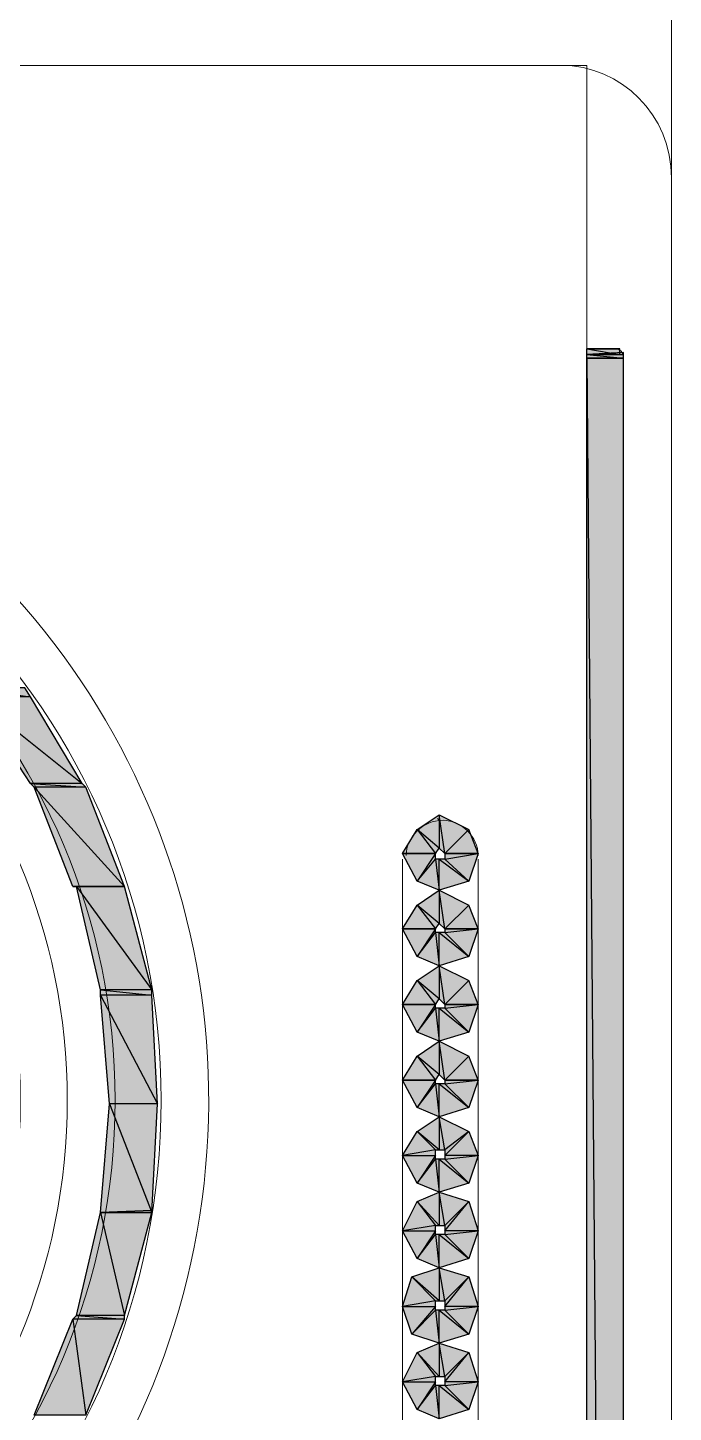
# Model space of a CAD drawing. Header units: millimetres. Extents: x 53 to 176, y -29 to 32.
# Drawn here: x 115.612 to 116.102, y -10.488 to -9.438 of the extents above; entities that cross this region are included whole.
import ezdxf

# ---------------------------------------------------------------- set-up
doc = ezdxf.new("R2010")
doc.units = ezdxf.units.MM
doc.layers.add('15 - Quadro de medição', color=6, linetype='Continuous')

msp = doc.modelspace()

# ---------------------------------------------------------------- hatches: boundary and pattern name
at = {"layer": '15 - Quadro de medição', "true_color": 0x000007}
h = msp.add_hatch(color=7, dxfattribs=at)
h.paths.add_polyline_path([(116.061, -9.6815), (116.0359, -9.6815)])
h.paths.add_polyline_path([(116.0359, -9.6815), (116.061, -9.6815), (116.0596, -9.6815)])
h.paths.add_polyline_path([(116.061, -9.6815), (116.0596, -9.6815), (116.0359, -9.6815)])
h.paths.add_polyline_path([(116.061, -9.6815), (116.0359, -9.6815), (116.0568, -9.6815)])
h = msp.add_hatch(color=7, dxfattribs=at)
h.paths.add_polyline_path([(116.061, -9.6815), (116.0359, -9.6815), (116.061, -9.6857)])
h.paths.add_polyline_path([(116.0359, -9.6815), (116.061, -9.6857), (116.0359, -9.6857)])
h = msp.add_hatch(color=7, dxfattribs=at)
h.paths.add_polyline_path([(116.0638, -9.6857), (116.0359, -9.6857)])
h.paths.add_polyline_path([(116.0359, -9.6857), (116.0638, -9.6857), (116.0638, -9.6843)])
h.paths.add_polyline_path([(116.0638, -9.6857), (116.0638, -9.6843), (116.0359, -9.6857)])
h.paths.add_polyline_path([(116.0638, -9.6857), (116.0359, -9.6857), (116.061, -9.6857)])
h = msp.add_hatch(color=7, dxfattribs=at)
h.paths.add_polyline_path([(116.0638, -9.6857), (116.0359, -9.6857), (116.0638, -9.6885)])
h.paths.add_polyline_path([(116.0359, -9.6857), (116.0638, -9.6885), (116.0359, -9.6885)])
h.paths.add_polyline_path([(116.0638, -9.6885), (116.0359, -9.6885)])
h.paths.add_polyline_path([(116.0359, -9.6885), (116.0638, -9.6885)])
h.paths.add_polyline_path([(116.0638, -9.6885), (116.0359, -9.6885)])
h.paths.add_polyline_path([(116.0638, -9.6885), (116.0359, -9.6885)])
h = msp.add_hatch(color=7, dxfattribs=at)
h.paths.add_polyline_path([(116.0638, -9.6885), (116.0359, -9.6885), (116.0638, -13.0324)])
h.paths.add_polyline_path([(116.0359, -9.6885), (116.0638, -13.0324), (116.0359, -13.0324)])
h = msp.add_hatch(color=7, dxfattribs=at)
h.paths.add_polyline_path([(115.6099, -9.9386), (115.5638, -9.9386), (115.6141, -9.9455)])
h.paths.add_polyline_path([(115.5638, -9.9386), (115.6141, -9.9455), (115.5708, -9.9455)])
h = msp.add_hatch(color=7, dxfattribs=at)
h.paths.add_polyline_path([(115.6141, -9.9455), (115.5708, -9.9455), (115.6532, -10.0112)])
h.paths.add_polyline_path([(115.5708, -9.9455), (115.6532, -10.0112), (115.6141, -10.0112)])
h = msp.add_hatch(color=7, dxfattribs=at)
h.paths.add_polyline_path([(115.6532, -10.0112), (115.6141, -10.0112), (115.656, -10.014)])
h.paths.add_polyline_path([(115.6141, -10.0112), (115.656, -10.014), (115.6169, -10.014)])
h = msp.add_hatch(color=7, dxfattribs=at)
h.paths.add_polyline_path([(115.656, -10.014), (115.6169, -10.014), (115.6853, -10.0894)])
h.paths.add_polyline_path([(115.6169, -10.014), (115.6853, -10.0894), (115.6462, -10.0894)])
h = msp.add_hatch(color=7, dxfattribs=at)
h.paths.add_polyline_path([(115.9535, -10.0643), (115.9465, -10.0461), (115.9283, -10.0643)])
h.paths.add_polyline_path([(115.9465, -10.0461), (115.9283, -10.0643), (115.9241, -10.0349)])
h.paths.add_polyline_path([(115.9283, -10.0643), (115.9241, -10.0349), (115.9241, -10.0601)])
h.paths.add_polyline_path([(115.9241, -10.0349), (115.9241, -10.0601), (115.9074, -10.0461)])
h.paths.add_polyline_path([(115.9241, -10.0601), (115.9074, -10.0461), (115.9213, -10.0643)])
h.paths.add_polyline_path([(115.9074, -10.0461), (115.9213, -10.0643), (115.8962, -10.0643)])
h = msp.add_hatch(color=7, dxfattribs=at)
h.paths.add_polyline_path([(115.8962, -10.0643), (115.9213, -10.0643), (115.9074, -10.0852)])
h.paths.add_polyline_path([(115.9213, -10.0643), (115.9074, -10.0852), (115.9213, -10.0685)])
h.paths.add_polyline_path([(115.9074, -10.0852), (115.9213, -10.0685), (115.9241, -10.0922)])
h.paths.add_polyline_path([(115.9213, -10.0685), (115.9241, -10.0922), (115.9241, -10.0685)])
h.paths.add_polyline_path([(115.9241, -10.0922), (115.9241, -10.0685), (115.9465, -10.0852)])
h.paths.add_polyline_path([(115.9241, -10.0685), (115.9465, -10.0852), (115.9283, -10.0685)])
h.paths.add_polyline_path([(115.9465, -10.0852), (115.9283, -10.0685), (115.9535, -10.0643)])
h.paths.add_polyline_path([(115.9283, -10.0685), (115.9535, -10.0643), (115.9283, -10.0643)])
h = msp.add_hatch(color=7, dxfattribs=at)
h.paths.add_polyline_path([(115.6853, -10.0894), (115.649, -10.0894), (115.7062, -10.1676)])
h.paths.add_polyline_path([(115.649, -10.0894), (115.7062, -10.1676), (115.6671, -10.1676)])
h = msp.add_hatch(color=7, dxfattribs=at)
h.paths.add_polyline_path([(115.9535, -10.1215), (115.9465, -10.1034), (115.9283, -10.1215)])
h.paths.add_polyline_path([(115.9465, -10.1034), (115.9283, -10.1215), (115.9241, -10.0922)])
h.paths.add_polyline_path([(115.9283, -10.1215), (115.9241, -10.0922), (115.9241, -10.1173)])
h.paths.add_polyline_path([(115.9241, -10.0922), (115.9241, -10.1173), (115.9074, -10.1034)])
h.paths.add_polyline_path([(115.9241, -10.1173), (115.9074, -10.1034), (115.9213, -10.1215)])
h.paths.add_polyline_path([(115.9074, -10.1034), (115.9213, -10.1215), (115.8962, -10.1215)])
h = msp.add_hatch(color=7, dxfattribs=at)
h.paths.add_polyline_path([(115.8962, -10.1215), (115.9213, -10.1215), (115.9074, -10.1425)])
h.paths.add_polyline_path([(115.9213, -10.1215), (115.9074, -10.1425), (115.9213, -10.1243)])
h.paths.add_polyline_path([(115.9074, -10.1425), (115.9213, -10.1243), (115.9241, -10.1495)])
h.paths.add_polyline_path([(115.9213, -10.1243), (115.9241, -10.1495), (115.9241, -10.1243)])
h.paths.add_polyline_path([(115.9241, -10.1495), (115.9241, -10.1243), (115.9465, -10.1425)])
h.paths.add_polyline_path([(115.9241, -10.1243), (115.9465, -10.1425), (115.9283, -10.1243)])
h.paths.add_polyline_path([(115.9465, -10.1425), (115.9283, -10.1243), (115.9535, -10.1215)])
h.paths.add_polyline_path([(115.9283, -10.1243), (115.9535, -10.1215), (115.9283, -10.1215)])
h = msp.add_hatch(color=7, dxfattribs=at)
h.paths.add_polyline_path([(115.9535, -10.1788), (115.9465, -10.1606), (115.9283, -10.1788)])
h.paths.add_polyline_path([(115.9465, -10.1606), (115.9283, -10.1788), (115.9241, -10.1495)])
h.paths.add_polyline_path([(115.9283, -10.1788), (115.9241, -10.1495), (115.9241, -10.1746)])
h.paths.add_polyline_path([(115.9241, -10.1495), (115.9241, -10.1746), (115.9074, -10.1606)])
h.paths.add_polyline_path([(115.9241, -10.1746), (115.9074, -10.1606), (115.9213, -10.1788)])
h.paths.add_polyline_path([(115.9074, -10.1606), (115.9213, -10.1788), (115.8962, -10.1788)])
h = msp.add_hatch(color=7, dxfattribs=at)
h.paths.add_polyline_path([(115.7062, -10.1676), (115.6671, -10.1676), (115.7062, -10.1718)])
h.paths.add_polyline_path([(115.6671, -10.1676), (115.7062, -10.1718), (115.6671, -10.1718)])
h = msp.add_hatch(color=7, dxfattribs=at)
h.paths.add_polyline_path([(115.7062, -10.1718), (115.6671, -10.1718), (115.7104, -10.2542)])
h.paths.add_polyline_path([(115.6671, -10.1718), (115.7104, -10.2542), (115.6741, -10.2542)])
h = msp.add_hatch(color=7, dxfattribs=at)
h.paths.add_polyline_path([(115.8962, -10.1788), (115.9213, -10.1788), (115.9074, -10.1997)])
h.paths.add_polyline_path([(115.9213, -10.1788), (115.9074, -10.1997), (115.9213, -10.1816)])
h.paths.add_polyline_path([(115.9074, -10.1997), (115.9213, -10.1816), (115.9241, -10.2067)])
h.paths.add_polyline_path([(115.9213, -10.1816), (115.9241, -10.2067), (115.9241, -10.1816)])
h.paths.add_polyline_path([(115.9241, -10.2067), (115.9241, -10.1816), (115.9465, -10.1997)])
h.paths.add_polyline_path([(115.9241, -10.1816), (115.9465, -10.1997), (115.9283, -10.1816)])
h.paths.add_polyline_path([(115.9465, -10.1997), (115.9283, -10.1816), (115.9535, -10.1788)])
h.paths.add_polyline_path([(115.9283, -10.1816), (115.9535, -10.1788), (115.9283, -10.1788)])
h = msp.add_hatch(color=7, dxfattribs=at)
h.paths.add_polyline_path([(115.9535, -10.2361), (115.9465, -10.2179), (115.9283, -10.2361)])
h.paths.add_polyline_path([(115.9465, -10.2179), (115.9283, -10.2361), (115.9241, -10.2067)])
h.paths.add_polyline_path([(115.9283, -10.2361), (115.9241, -10.2067), (115.9241, -10.2319)])
h.paths.add_polyline_path([(115.9241, -10.2067), (115.9241, -10.2319), (115.9074, -10.2179)])
h.paths.add_polyline_path([(115.9241, -10.2319), (115.9074, -10.2179), (115.9213, -10.2361)])
h.paths.add_polyline_path([(115.9074, -10.2179), (115.9213, -10.2361), (115.8962, -10.2361)])
h = msp.add_hatch(color=7, dxfattribs=at)
h.paths.add_polyline_path([(115.8962, -10.2361), (115.9213, -10.2361), (115.9074, -10.257)])
h.paths.add_polyline_path([(115.9213, -10.2361), (115.9074, -10.257), (115.9213, -10.2389)])
h.paths.add_polyline_path([(115.9074, -10.257), (115.9213, -10.2389), (115.9241, -10.264)])
h.paths.add_polyline_path([(115.9213, -10.2389), (115.9241, -10.264), (115.9241, -10.2389)])
h.paths.add_polyline_path([(115.9241, -10.264), (115.9241, -10.2389), (115.9465, -10.257)])
h.paths.add_polyline_path([(115.9241, -10.2389), (115.9465, -10.257), (115.9283, -10.2389)])
h.paths.add_polyline_path([(115.9465, -10.257), (115.9283, -10.2389), (115.9535, -10.2361)])
h.paths.add_polyline_path([(115.9283, -10.2389), (115.9535, -10.2361), (115.9283, -10.2361)])
h = msp.add_hatch(color=7, dxfattribs=at)
h.paths.add_polyline_path([(115.7104, -10.2542), (115.6741, -10.2542), (115.7062, -10.3366)])
h.paths.add_polyline_path([(115.6741, -10.2542), (115.7062, -10.3366), (115.6671, -10.3366)])
h = msp.add_hatch(color=7, dxfattribs=at)
h.paths.add_polyline_path([(115.9465, -10.3143), (115.9283, -10.2961), (115.9535, -10.2933)])
h.paths.add_polyline_path([(115.9283, -10.2961), (115.9535, -10.2933), (115.9283, -10.2933)])
h.paths.add_polyline_path([(115.9535, -10.2933), (115.9283, -10.2933), (115.9465, -10.2752)])
h.paths.add_polyline_path([(115.9283, -10.2933), (115.9465, -10.2752), (115.9283, -10.2891)])
h.paths.add_polyline_path([(115.9465, -10.2752), (115.9283, -10.2891), (115.9241, -10.264)])
h.paths.add_polyline_path([(115.9283, -10.2891), (115.9241, -10.264), (115.9241, -10.2891)])
h.paths.add_polyline_path([(115.9241, -10.264), (115.9241, -10.2891), (115.9074, -10.2752)])
h.paths.add_polyline_path([(115.9241, -10.2891), (115.9074, -10.2752), (115.9213, -10.2891)])
h.paths.add_polyline_path([(115.9074, -10.2752), (115.9213, -10.2891), (115.8962, -10.2933)])
h.paths.add_polyline_path([(115.9213, -10.2891), (115.8962, -10.2933), (115.9213, -10.2933)])
h.paths.add_polyline_path([(115.8962, -10.2933), (115.9213, -10.2933), (115.9074, -10.3143)])
h.paths.add_polyline_path([(115.9213, -10.2933), (115.9074, -10.3143), (115.9213, -10.2961)])
h.paths.add_polyline_path([(115.9074, -10.3143), (115.9213, -10.2961), (115.9241, -10.3213)])
h.paths.add_polyline_path([(115.9213, -10.2961), (115.9241, -10.3213), (115.9241, -10.2961)])
h.paths.add_polyline_path([(115.9241, -10.3213), (115.9241, -10.2961), (115.9465, -10.3143)])
h.paths.add_polyline_path([(115.9241, -10.2961), (115.9465, -10.3143), (115.9283, -10.2961)])
h = msp.add_hatch(color=7, dxfattribs=at)
h.paths.add_polyline_path([(115.9465, -10.3715), (115.9283, -10.3534), (115.9535, -10.3506)])
h.paths.add_polyline_path([(115.9283, -10.3534), (115.9535, -10.3506), (115.9283, -10.3506)])
h.paths.add_polyline_path([(115.9535, -10.3506), (115.9283, -10.3506), (115.9465, -10.3282)])
h.paths.add_polyline_path([(115.9283, -10.3506), (115.9465, -10.3282), (115.9283, -10.3464)])
h.paths.add_polyline_path([(115.9465, -10.3282), (115.9283, -10.3464), (115.9241, -10.3213)])
h.paths.add_polyline_path([(115.9283, -10.3464), (115.9241, -10.3213), (115.9241, -10.3464)])
h.paths.add_polyline_path([(115.9241, -10.3213), (115.9241, -10.3464), (115.9074, -10.3282)])
h.paths.add_polyline_path([(115.9241, -10.3464), (115.9074, -10.3282), (115.9213, -10.3464)])
h.paths.add_polyline_path([(115.9074, -10.3282), (115.9213, -10.3464), (115.8962, -10.3506)])
h.paths.add_polyline_path([(115.9213, -10.3464), (115.8962, -10.3506), (115.9213, -10.3506)])
h.paths.add_polyline_path([(115.8962, -10.3506), (115.9213, -10.3506), (115.9074, -10.3715)])
h.paths.add_polyline_path([(115.9213, -10.3506), (115.9074, -10.3715), (115.9213, -10.3534)])
h.paths.add_polyline_path([(115.9074, -10.3715), (115.9213, -10.3534), (115.9241, -10.3785)])
h.paths.add_polyline_path([(115.9213, -10.3534), (115.9241, -10.3785), (115.9241, -10.3534)])
h.paths.add_polyline_path([(115.9241, -10.3785), (115.9241, -10.3534), (115.9465, -10.3715)])
h.paths.add_polyline_path([(115.9241, -10.3534), (115.9465, -10.3715), (115.9283, -10.3534)])
h = msp.add_hatch(color=7, dxfattribs=at)
h.paths.add_polyline_path([(115.6671, -10.3366), (115.7062, -10.3366), (115.7062, -10.3352)])
h.paths.add_polyline_path([(115.7062, -10.3366), (115.7062, -10.3352), (115.6671, -10.3366)])
h = msp.add_hatch(color=7, dxfattribs=at)
h.paths.add_polyline_path([(115.7062, -10.3366), (115.6671, -10.3366), (115.6853, -10.4148)])
h.paths.add_polyline_path([(115.6671, -10.3366), (115.6853, -10.4148), (115.649, -10.4148)])
h = msp.add_hatch(color=7, dxfattribs=at)
h.paths.add_polyline_path([(115.9465, -10.4288), (115.9283, -10.4107), (115.9535, -10.4079)])
h.paths.add_polyline_path([(115.9283, -10.4107), (115.9535, -10.4079), (115.9283, -10.4079)])
h.paths.add_polyline_path([(115.9535, -10.4079), (115.9283, -10.4079), (115.9465, -10.3855)])
h.paths.add_polyline_path([(115.9283, -10.4079), (115.9465, -10.3855), (115.9283, -10.4037)])
h.paths.add_polyline_path([(115.9465, -10.3855), (115.9283, -10.4037), (115.9241, -10.3785)])
h.paths.add_polyline_path([(115.9283, -10.4037), (115.9241, -10.3785), (115.9241, -10.4037)])
h.paths.add_polyline_path([(115.9241, -10.3785), (115.9241, -10.4037), (115.9032, -10.3855)])
h.paths.add_polyline_path([(115.9241, -10.4037), (115.9032, -10.3855), (115.9213, -10.4037)])
h.paths.add_polyline_path([(115.9032, -10.3855), (115.9213, -10.4037), (115.8962, -10.4079)])
h.paths.add_polyline_path([(115.9213, -10.4037), (115.8962, -10.4079), (115.9213, -10.4079)])
h.paths.add_polyline_path([(115.8962, -10.4079), (115.9213, -10.4079), (115.9032, -10.4288)])
h.paths.add_polyline_path([(115.9213, -10.4079), (115.9032, -10.4288), (115.9213, -10.4107)])
h.paths.add_polyline_path([(115.9032, -10.4288), (115.9213, -10.4107), (115.9241, -10.4358)])
h.paths.add_polyline_path([(115.9213, -10.4107), (115.9241, -10.4358), (115.9241, -10.4107)])
h.paths.add_polyline_path([(115.9241, -10.4358), (115.9241, -10.4107), (115.9465, -10.4288)])
h.paths.add_polyline_path([(115.9241, -10.4107), (115.9465, -10.4288), (115.9283, -10.4107)])
h = msp.add_hatch(color=7, dxfattribs=at)
h.paths.add_polyline_path([(115.6853, -10.4176), (115.6462, -10.4176), (115.656, -10.4903)])
h.paths.add_polyline_path([(115.6462, -10.4176), (115.656, -10.4903), (115.6169, -10.4903)])
h = msp.add_hatch(color=7, dxfattribs=at)
h.paths.add_polyline_path([(115.6853, -10.4148), (115.649, -10.4148), (115.6853, -10.4176)])
h.paths.add_polyline_path([(115.649, -10.4148), (115.6853, -10.4176), (115.6462, -10.4176)])
h = msp.add_hatch(color=7, dxfattribs=at)
h.paths.add_polyline_path([(115.9465, -10.4861), (115.9283, -10.4679), (115.9535, -10.4651)])
h.paths.add_polyline_path([(115.9283, -10.4679), (115.9535, -10.4651), (115.9283, -10.4651)])
h.paths.add_polyline_path([(115.9535, -10.4651), (115.9283, -10.4651), (115.9465, -10.4428)])
h.paths.add_polyline_path([(115.9283, -10.4651), (115.9465, -10.4428), (115.9283, -10.4609)])
h.paths.add_polyline_path([(115.9465, -10.4428), (115.9283, -10.4609), (115.9241, -10.4358)])
h.paths.add_polyline_path([(115.9283, -10.4609), (115.9241, -10.4358), (115.9241, -10.4609)])
h.paths.add_polyline_path([(115.9241, -10.4358), (115.9241, -10.4609), (115.9074, -10.4428)])
h.paths.add_polyline_path([(115.9241, -10.4609), (115.9074, -10.4428), (115.9213, -10.4609)])
h.paths.add_polyline_path([(115.9074, -10.4428), (115.9213, -10.4609), (115.8962, -10.4651)])
h.paths.add_polyline_path([(115.9213, -10.4609), (115.8962, -10.4651), (115.9213, -10.4651)])
h.paths.add_polyline_path([(115.8962, -10.4651), (115.9213, -10.4651), (115.9074, -10.4861)])
h.paths.add_polyline_path([(115.9213, -10.4651), (115.9074, -10.4861), (115.9213, -10.4679)])
h.paths.add_polyline_path([(115.9074, -10.4861), (115.9213, -10.4679), (115.9241, -10.4931)])
h.paths.add_polyline_path([(115.9213, -10.4679), (115.9241, -10.4931), (115.9241, -10.4679)])
h.paths.add_polyline_path([(115.9241, -10.4931), (115.9241, -10.4679), (115.9465, -10.4861)])
h.paths.add_polyline_path([(115.9241, -10.4679), (115.9465, -10.4861), (115.9283, -10.4679)])

# ---------------------------------------------------------------- linework, layer by layer
at = {"layer": '15 - Quadro de medição', "color": 7, "linetype": 'Continuous', "lineweight": 20, "true_color": 0x000007}
for points in [[(114.248, -9.3282), (116.1001, -9.3282), (116.1001, -13.0324), (114.248, -13.0324)], [(116.1001, -9.3282), (117.9522, -9.3282), (117.9522, -13.0324), (116.1001, -13.0324)]]:
    msp.add_lwpolyline(points, close=True, dxfattribs=at)
for points in [[(114.3193, -9.4664), (116.0359, -9.4664), (116.0359, -13.0324), (114.3123, -13.0324), (114.3109, -13.031), (114.248, -13.0324)], [(114.3332, -9.4664), (116.0135, -9.4664), (116.0135, -9.4664)], [(116.1001, -9.553), (116.1001, -13.0324), (114.248, -13.0324), (114.248, -9.553)], [(117.9522, -9.553), (117.9522, -13.0324), (116.1001, -13.0324), (116.1001, -9.553)], [(116.0568, -9.6815), (116.0359, -9.6815), (116.0359, -9.6815)], [(116.0359, -13.0324), (116.0638, -13.0324), (116.0638, -9.6885)], [(115.9241, -10.0391), (115.9227, -10.0377), (115.9227, -10.0377)], [(115.8962, -10.0685), (115.8962, -10.9763), (115.8962, -10.9763)], [(115.9535, -10.9763), (115.9535, -10.0685), (115.9535, -10.0685)]]:
    msp.add_lwpolyline(points, dxfattribs=at)
at = {"layer": '15 - Quadro de medição', "color": 7, "linetype": 'Continuous', "lineweight": -2, "true_color": 0x000007}
for points in [[(116.0359, -9.6815), (116.0568, -9.6815), (116.0568, -9.6815)], [(116.0568, -9.6815), (116.0568, -9.6815), (116.0359, -9.6815)], [(116.061, -9.6815), (116.0359, -9.6815)], [(116.0359, -9.6815), (116.061, -9.6815), (116.0596, -9.6815)], [(116.061, -9.6815), (116.0596, -9.6815), (116.0359, -9.6815)], [(116.061, -9.6815), (116.0359, -9.6815), (116.0568, -9.6815)], [(116.061, -9.6815), (116.0359, -9.6815), (116.061, -9.6857)], [(116.0359, -9.6815), (116.061, -9.6857), (116.0359, -9.6857)], [(116.0359, -9.6857), (116.0638, -9.6857), (116.0638, -9.6843)], [(116.0638, -9.6857), (116.0638, -9.6843), (116.0359, -9.6857)], [(116.0638, -9.6857), (116.0359, -9.6857)], [(116.0638, -9.6857), (116.0359, -9.6857), (116.061, -9.6857)], [(116.0638, -9.6857), (116.0359, -9.6857), (116.0638, -9.6885)], [(116.0359, -9.6857), (116.0638, -9.6885), (116.0359, -9.6885)], [(116.0638, -9.6885), (116.0359, -9.6885)], [(116.0359, -9.6885), (116.0638, -9.6885), (116.0638, -9.6885)], [(116.0638, -9.6885), (116.0638, -9.6885), (116.0359, -9.6885)], [(116.0638, -9.6885), (116.0359, -9.6885)], [(116.0638, -9.6885), (116.0359, -9.6885), (116.0638, -13.0324)], [(116.0359, -9.6885), (116.0638, -13.0324), (116.0359, -13.0324)], [(115.6099, -9.9386), (115.5638, -9.9386), (115.6141, -9.9455)], [(115.5638, -9.9386), (115.6141, -9.9455), (115.5708, -9.9455)], [(115.6141, -9.9455), (115.5708, -9.9455), (115.6532, -10.0112)], [(115.5708, -9.9455), (115.6532, -10.0112), (115.6141, -10.0112)], [(115.6532, -10.0112), (115.6141, -10.0112), (115.656, -10.014)], [(115.6141, -10.0112), (115.656, -10.014), (115.6169, -10.014)], [(115.656, -10.014), (115.6169, -10.014), (115.6853, -10.0894)], [(115.6169, -10.014), (115.6853, -10.0894), (115.6462, -10.0894)], [(115.9241, -10.0349), (115.9241, -10.0601), (115.9074, -10.0461)], [(115.9465, -10.0461), (115.9283, -10.0643), (115.9241, -10.0349)], [(115.9283, -10.0643), (115.9241, -10.0349), (115.9241, -10.0601)], [(115.9074, -10.0461), (115.9213, -10.0643), (115.8962, -10.0643)], [(115.9241, -10.0601), (115.9074, -10.0461), (115.9213, -10.0643)], [(115.9535, -10.0643), (115.9465, -10.0461), (115.9283, -10.0643)], [(115.8962, -10.0643), (115.9213, -10.0643), (115.9074, -10.0852)], [(115.9213, -10.0643), (115.9074, -10.0852), (115.9213, -10.0685)], [(115.9074, -10.0852), (115.9213, -10.0685), (115.9241, -10.0922)], [(115.9213, -10.0685), (115.9241, -10.0922), (115.9241, -10.0685)], [(115.9241, -10.0922), (115.9241, -10.0685), (115.9465, -10.0852)], [(115.9241, -10.0685), (115.9465, -10.0852), (115.9283, -10.0685)], [(115.9465, -10.0852), (115.9283, -10.0685), (115.9535, -10.0643)], [(115.9283, -10.0685), (115.9535, -10.0643), (115.9283, -10.0643)], [(115.6853, -10.0894), (115.6462, -10.0894)], [(115.6462, -10.0894), (115.6853, -10.0894), (115.649, -10.0894)], [(115.6853, -10.0894), (115.649, -10.0894), (115.7062, -10.1676)], [(115.649, -10.0894), (115.7062, -10.1676), (115.6671, -10.1676)], [(115.9241, -10.0922), (115.9241, -10.1173), (115.9074, -10.1034)], [(115.9465, -10.1034), (115.9283, -10.1215), (115.9241, -10.0922)], [(115.9283, -10.1215), (115.9241, -10.0922), (115.9241, -10.1173)], [(115.9074, -10.1034), (115.9213, -10.1215), (115.8962, -10.1215)], [(115.9241, -10.1173), (115.9074, -10.1034), (115.9213, -10.1215)], [(115.9535, -10.1215), (115.9465, -10.1034), (115.9283, -10.1215)], [(115.8962, -10.1215), (115.9213, -10.1215), (115.9074, -10.1425)], [(115.9213, -10.1215), (115.9074, -10.1425), (115.9213, -10.1243)], [(115.9074, -10.1425), (115.9213, -10.1243), (115.9241, -10.1495)], [(115.9213, -10.1243), (115.9241, -10.1495), (115.9241, -10.1243)], [(115.9241, -10.1495), (115.9241, -10.1243), (115.9465, -10.1425)], [(115.9241, -10.1243), (115.9465, -10.1425), (115.9283, -10.1243)], [(115.9465, -10.1425), (115.9283, -10.1243), (115.9535, -10.1215)], [(115.9283, -10.1243), (115.9535, -10.1215), (115.9283, -10.1215)], [(115.9241, -10.1495), (115.9241, -10.1746), (115.9074, -10.1606)], [(115.9465, -10.1606), (115.9283, -10.1788), (115.9241, -10.1495)], [(115.9283, -10.1788), (115.9241, -10.1495), (115.9241, -10.1746)], [(115.9074, -10.1606), (115.9213, -10.1788), (115.8962, -10.1788)], [(115.9241, -10.1746), (115.9074, -10.1606), (115.9213, -10.1788)], [(115.9535, -10.1788), (115.9465, -10.1606), (115.9283, -10.1788)], [(115.7062, -10.1676), (115.6671, -10.1676), (115.7062, -10.1718)], [(115.6671, -10.1676), (115.7062, -10.1718), (115.6671, -10.1718)], [(115.7062, -10.1718), (115.6671, -10.1718), (115.7104, -10.2542)], [(115.6671, -10.1718), (115.7104, -10.2542), (115.6741, -10.2542)], [(115.8962, -10.1788), (115.9213, -10.1788), (115.9074, -10.1997)], [(115.9213, -10.1788), (115.9074, -10.1997), (115.9213, -10.1816)], [(115.9074, -10.1997), (115.9213, -10.1816), (115.9241, -10.2067)], [(115.9213, -10.1816), (115.9241, -10.2067), (115.9241, -10.1816)], [(115.9241, -10.2067), (115.9241, -10.1816), (115.9465, -10.1997)], [(115.9241, -10.1816), (115.9465, -10.1997), (115.9283, -10.1816)], [(115.9465, -10.1997), (115.9283, -10.1816), (115.9535, -10.1788)], [(115.9283, -10.1816), (115.9535, -10.1788), (115.9283, -10.1788)], [(115.9241, -10.2067), (115.9241, -10.2319), (115.9074, -10.2179)], [(115.9465, -10.2179), (115.9283, -10.2361), (115.9241, -10.2067)], [(115.9283, -10.2361), (115.9241, -10.2067), (115.9241, -10.2319)], [(115.9074, -10.2179), (115.9213, -10.2361), (115.8962, -10.2361)], [(115.9241, -10.2319), (115.9074, -10.2179), (115.9213, -10.2361)], [(115.9535, -10.2361), (115.9465, -10.2179), (115.9283, -10.2361)], [(115.8962, -10.2361), (115.9213, -10.2361), (115.9074, -10.257)], [(115.9213, -10.2361), (115.9074, -10.257), (115.9213, -10.2389)], [(115.9074, -10.257), (115.9213, -10.2389), (115.9241, -10.264)], [(115.9213, -10.2389), (115.9241, -10.264), (115.9241, -10.2389)], [(115.9241, -10.264), (115.9241, -10.2389), (115.9465, -10.257)], [(115.9241, -10.2389), (115.9465, -10.257), (115.9283, -10.2389)], [(115.9465, -10.257), (115.9283, -10.2389), (115.9535, -10.2361)], [(115.9283, -10.2389), (115.9535, -10.2361), (115.9283, -10.2361)], [(115.6741, -10.2542), (115.7062, -10.3366), (115.6671, -10.3366)], [(115.7104, -10.2542), (115.6741, -10.2542), (115.7062, -10.3366)], [(115.9241, -10.264), (115.9241, -10.2891), (115.9074, -10.2752)], [(115.9465, -10.2752), (115.9283, -10.2891), (115.9241, -10.264)], [(115.9283, -10.2891), (115.9241, -10.264), (115.9241, -10.2891)], [(115.9074, -10.2752), (115.9213, -10.2891), (115.8962, -10.2933)], [(115.9241, -10.2891), (115.9074, -10.2752), (115.9213, -10.2891)], [(115.9535, -10.2933), (115.9283, -10.2933), (115.9465, -10.2752)], [(115.9283, -10.2933), (115.9465, -10.2752), (115.9283, -10.2891)], [(115.9213, -10.2891), (115.8962, -10.2933), (115.9213, -10.2933)], [(115.8962, -10.2933), (115.9213, -10.2933), (115.9074, -10.3143)], [(115.9213, -10.2933), (115.9074, -10.3143), (115.9213, -10.2961)], [(115.9465, -10.3143), (115.9283, -10.2961), (115.9535, -10.2933)], [(115.9283, -10.2961), (115.9535, -10.2933), (115.9283, -10.2933)], [(115.9074, -10.3143), (115.9213, -10.2961), (115.9241, -10.3213)], [(115.9213, -10.2961), (115.9241, -10.3213), (115.9241, -10.2961)], [(115.9241, -10.3213), (115.9241, -10.2961), (115.9465, -10.3143)], [(115.9241, -10.2961), (115.9465, -10.3143), (115.9283, -10.2961)], [(115.9241, -10.3213), (115.9241, -10.3464), (115.9074, -10.3282)], [(115.9465, -10.3282), (115.9283, -10.3464), (115.9241, -10.3213)], [(115.9283, -10.3464), (115.9241, -10.3213), (115.9241, -10.3464)], [(115.6671, -10.3366), (115.7062, -10.3366), (115.7062, -10.3352)], [(115.7062, -10.3366), (115.7062, -10.3352), (115.6671, -10.3366)], [(115.9074, -10.3282), (115.9213, -10.3464), (115.8962, -10.3506)], [(115.9241, -10.3464), (115.9074, -10.3282), (115.9213, -10.3464)], [(115.9535, -10.3506), (115.9283, -10.3506), (115.9465, -10.3282)], [(115.9283, -10.3506), (115.9465, -10.3282), (115.9283, -10.3464)], [(115.6671, -10.3366), (115.6853, -10.4148), (115.649, -10.4148)], [(115.7062, -10.3366), (115.6671, -10.3366), (115.6853, -10.4148)], [(115.9213, -10.3464), (115.8962, -10.3506), (115.9213, -10.3506)], [(115.8962, -10.3506), (115.9213, -10.3506), (115.9074, -10.3715)], [(115.9213, -10.3506), (115.9074, -10.3715), (115.9213, -10.3534)], [(115.9074, -10.3715), (115.9213, -10.3534), (115.9241, -10.3785)], [(115.9213, -10.3534), (115.9241, -10.3785), (115.9241, -10.3534)], [(115.9241, -10.3785), (115.9241, -10.3534), (115.9465, -10.3715)], [(115.9241, -10.3534), (115.9465, -10.3715), (115.9283, -10.3534)], [(115.9465, -10.3715), (115.9283, -10.3534), (115.9535, -10.3506)], [(115.9283, -10.3534), (115.9535, -10.3506), (115.9283, -10.3506)], [(115.9032, -10.3855), (115.9213, -10.4037), (115.8962, -10.4079)], [(115.9241, -10.3785), (115.9241, -10.4037), (115.9032, -10.3855)], [(115.9241, -10.4037), (115.9032, -10.3855), (115.9213, -10.4037)], [(115.9465, -10.3855), (115.9283, -10.4037), (115.9241, -10.3785)], [(115.9283, -10.4037), (115.9241, -10.3785), (115.9241, -10.4037)], [(115.9535, -10.4079), (115.9283, -10.4079), (115.9465, -10.3855)], [(115.9283, -10.4079), (115.9465, -10.3855), (115.9283, -10.4037)], [(115.9213, -10.4037), (115.8962, -10.4079), (115.9213, -10.4079)], [(115.8962, -10.4079), (115.9213, -10.4079), (115.9032, -10.4288)], [(115.9213, -10.4079), (115.9032, -10.4288), (115.9213, -10.4107)], [(115.9465, -10.4288), (115.9283, -10.4107), (115.9535, -10.4079)], [(115.9283, -10.4107), (115.9535, -10.4079), (115.9283, -10.4079)], [(115.6462, -10.4176), (115.656, -10.4903), (115.6169, -10.4903)], [(115.649, -10.4148), (115.6853, -10.4176), (115.6462, -10.4176)], [(115.6853, -10.4176), (115.6462, -10.4176), (115.656, -10.4903)], [(115.6853, -10.4148), (115.649, -10.4148), (115.6853, -10.4176)], [(115.9032, -10.4288), (115.9213, -10.4107), (115.9241, -10.4358)], [(115.9213, -10.4107), (115.9241, -10.4358), (115.9241, -10.4107)], [(115.9241, -10.4358), (115.9241, -10.4107), (115.9465, -10.4288)], [(115.9241, -10.4107), (115.9465, -10.4288), (115.9283, -10.4107)], [(115.9241, -10.4358), (115.9241, -10.4609), (115.9074, -10.4428)], [(115.9465, -10.4428), (115.9283, -10.4609), (115.9241, -10.4358)], [(115.9283, -10.4609), (115.9241, -10.4358), (115.9241, -10.4609)], [(115.9074, -10.4428), (115.9213, -10.4609), (115.8962, -10.4651)], [(115.9241, -10.4609), (115.9074, -10.4428), (115.9213, -10.4609)], [(115.9535, -10.4651), (115.9283, -10.4651), (115.9465, -10.4428)], [(115.9283, -10.4651), (115.9465, -10.4428), (115.9283, -10.4609)], [(115.9213, -10.4609), (115.8962, -10.4651), (115.9213, -10.4651)], [(115.8962, -10.4651), (115.9213, -10.4651), (115.9074, -10.4861)], [(115.9213, -10.4651), (115.9074, -10.4861), (115.9213, -10.4679)], [(115.9074, -10.4861), (115.9213, -10.4679), (115.9241, -10.4931)], [(115.9213, -10.4679), (115.9241, -10.4931), (115.9241, -10.4679)], [(115.9241, -10.4931), (115.9241, -10.4679), (115.9465, -10.4861)], [(115.9241, -10.4679), (115.9465, -10.4861), (115.9283, -10.4679)], [(115.9465, -10.4861), (115.9283, -10.4679), (115.9535, -10.4651)], [(115.9283, -10.4679), (115.9535, -10.4651), (115.9283, -10.4651)]]:
    msp.add_lwpolyline(points, close=True, dxfattribs=at)
at = {"layer": '15 - Quadro de medição', "color": 7, "linetype": 'Continuous', "lineweight": 20, "true_color": 0x000007}
for points in [[(116.1001, -9.5517), (116.1001, -9.5042), (116.0624, -9.4664), (116.0163, -9.4664)], [(116.0638, -9.6871), (116.0638, -9.6843), (116.061, -9.6815), (116.0582, -9.6815)], [(115.5498, -10.4651), (115.6252, -10.3338), (115.6252, -10.1704), (115.5498, -10.0377)], [(115.9269, -10.0391), (115.9116, -10.0391), (115.899, -10.0517), (115.899, -10.0657)], [(115.9535, -10.0657), (115.9535, -10.0517), (115.9409, -10.0391), (115.9269, -10.0391)]]:
    msp.add_open_spline(points, degree=3, dxfattribs=at)
for points in [[(115.7132, -10.2514), (115.7132, -9.9567), (115.4744, -9.7179), (115.1797, -9.7179), (115.1797, -9.7179), (114.8836, -9.7179), (114.6447, -9.9567), (114.6447, -10.2514), (114.6447, -10.2514), (114.6447, -10.5475), (114.8836, -10.7864), (115.1797, -10.7864), (115.1797, -10.7864), (115.4744, -10.7864), (115.7132, -10.5475), (115.7132, -10.2514)], [(114.9185, -9.7444), (114.6838, -9.8659), (114.5623, -10.1299), (114.6252, -10.3869), (114.6252, -10.3869), (114.6866, -10.6425), (114.9157, -10.8227), (115.1797, -10.8227), (115.1797, -10.8227), (115.4423, -10.8227), (115.6713, -10.6425), (115.7328, -10.3869), (115.7328, -10.3869), (115.7956, -10.1299), (115.6741, -9.8659), (115.4409, -9.7444)], [(115.6783, -10.2514), (115.6783, -9.9763), (115.4548, -9.7528), (115.1797, -9.7528), (115.1797, -9.7528), (114.9031, -9.7528), (114.6796, -9.9763), (114.6796, -10.2514), (114.6796, -10.2514), (114.6796, -10.528), (114.9031, -10.7501), (115.1797, -10.7501), (115.1797, -10.7501), (115.4548, -10.7501), (115.6783, -10.528), (115.6783, -10.2514)], [(115.642, -10.2514), (115.642, -9.9958), (115.4353, -9.7891), (115.1797, -9.7891), (115.1797, -9.7891), (114.9227, -9.7891), (114.7159, -9.9958), (114.7159, -10.2514), (114.7159, -10.2514), (114.7159, -10.507), (114.9227, -10.7152), (115.1797, -10.7152), (115.1797, -10.7152), (115.4353, -10.7152), (115.642, -10.507), (115.642, -10.2514)]]:
    msp.add_open_spline(points, degree=3, knots=[0, 0, 0, 0, 0.0625, 0.0625, 0.0625, 0.062501, 0.125, 0.125, 0.125, 0.125001, 0.1875, 0.1875, 0.1875, 0.187501, 1, 1, 1, 1], dxfattribs=at)

doc.saveas('drawing.dxf')
